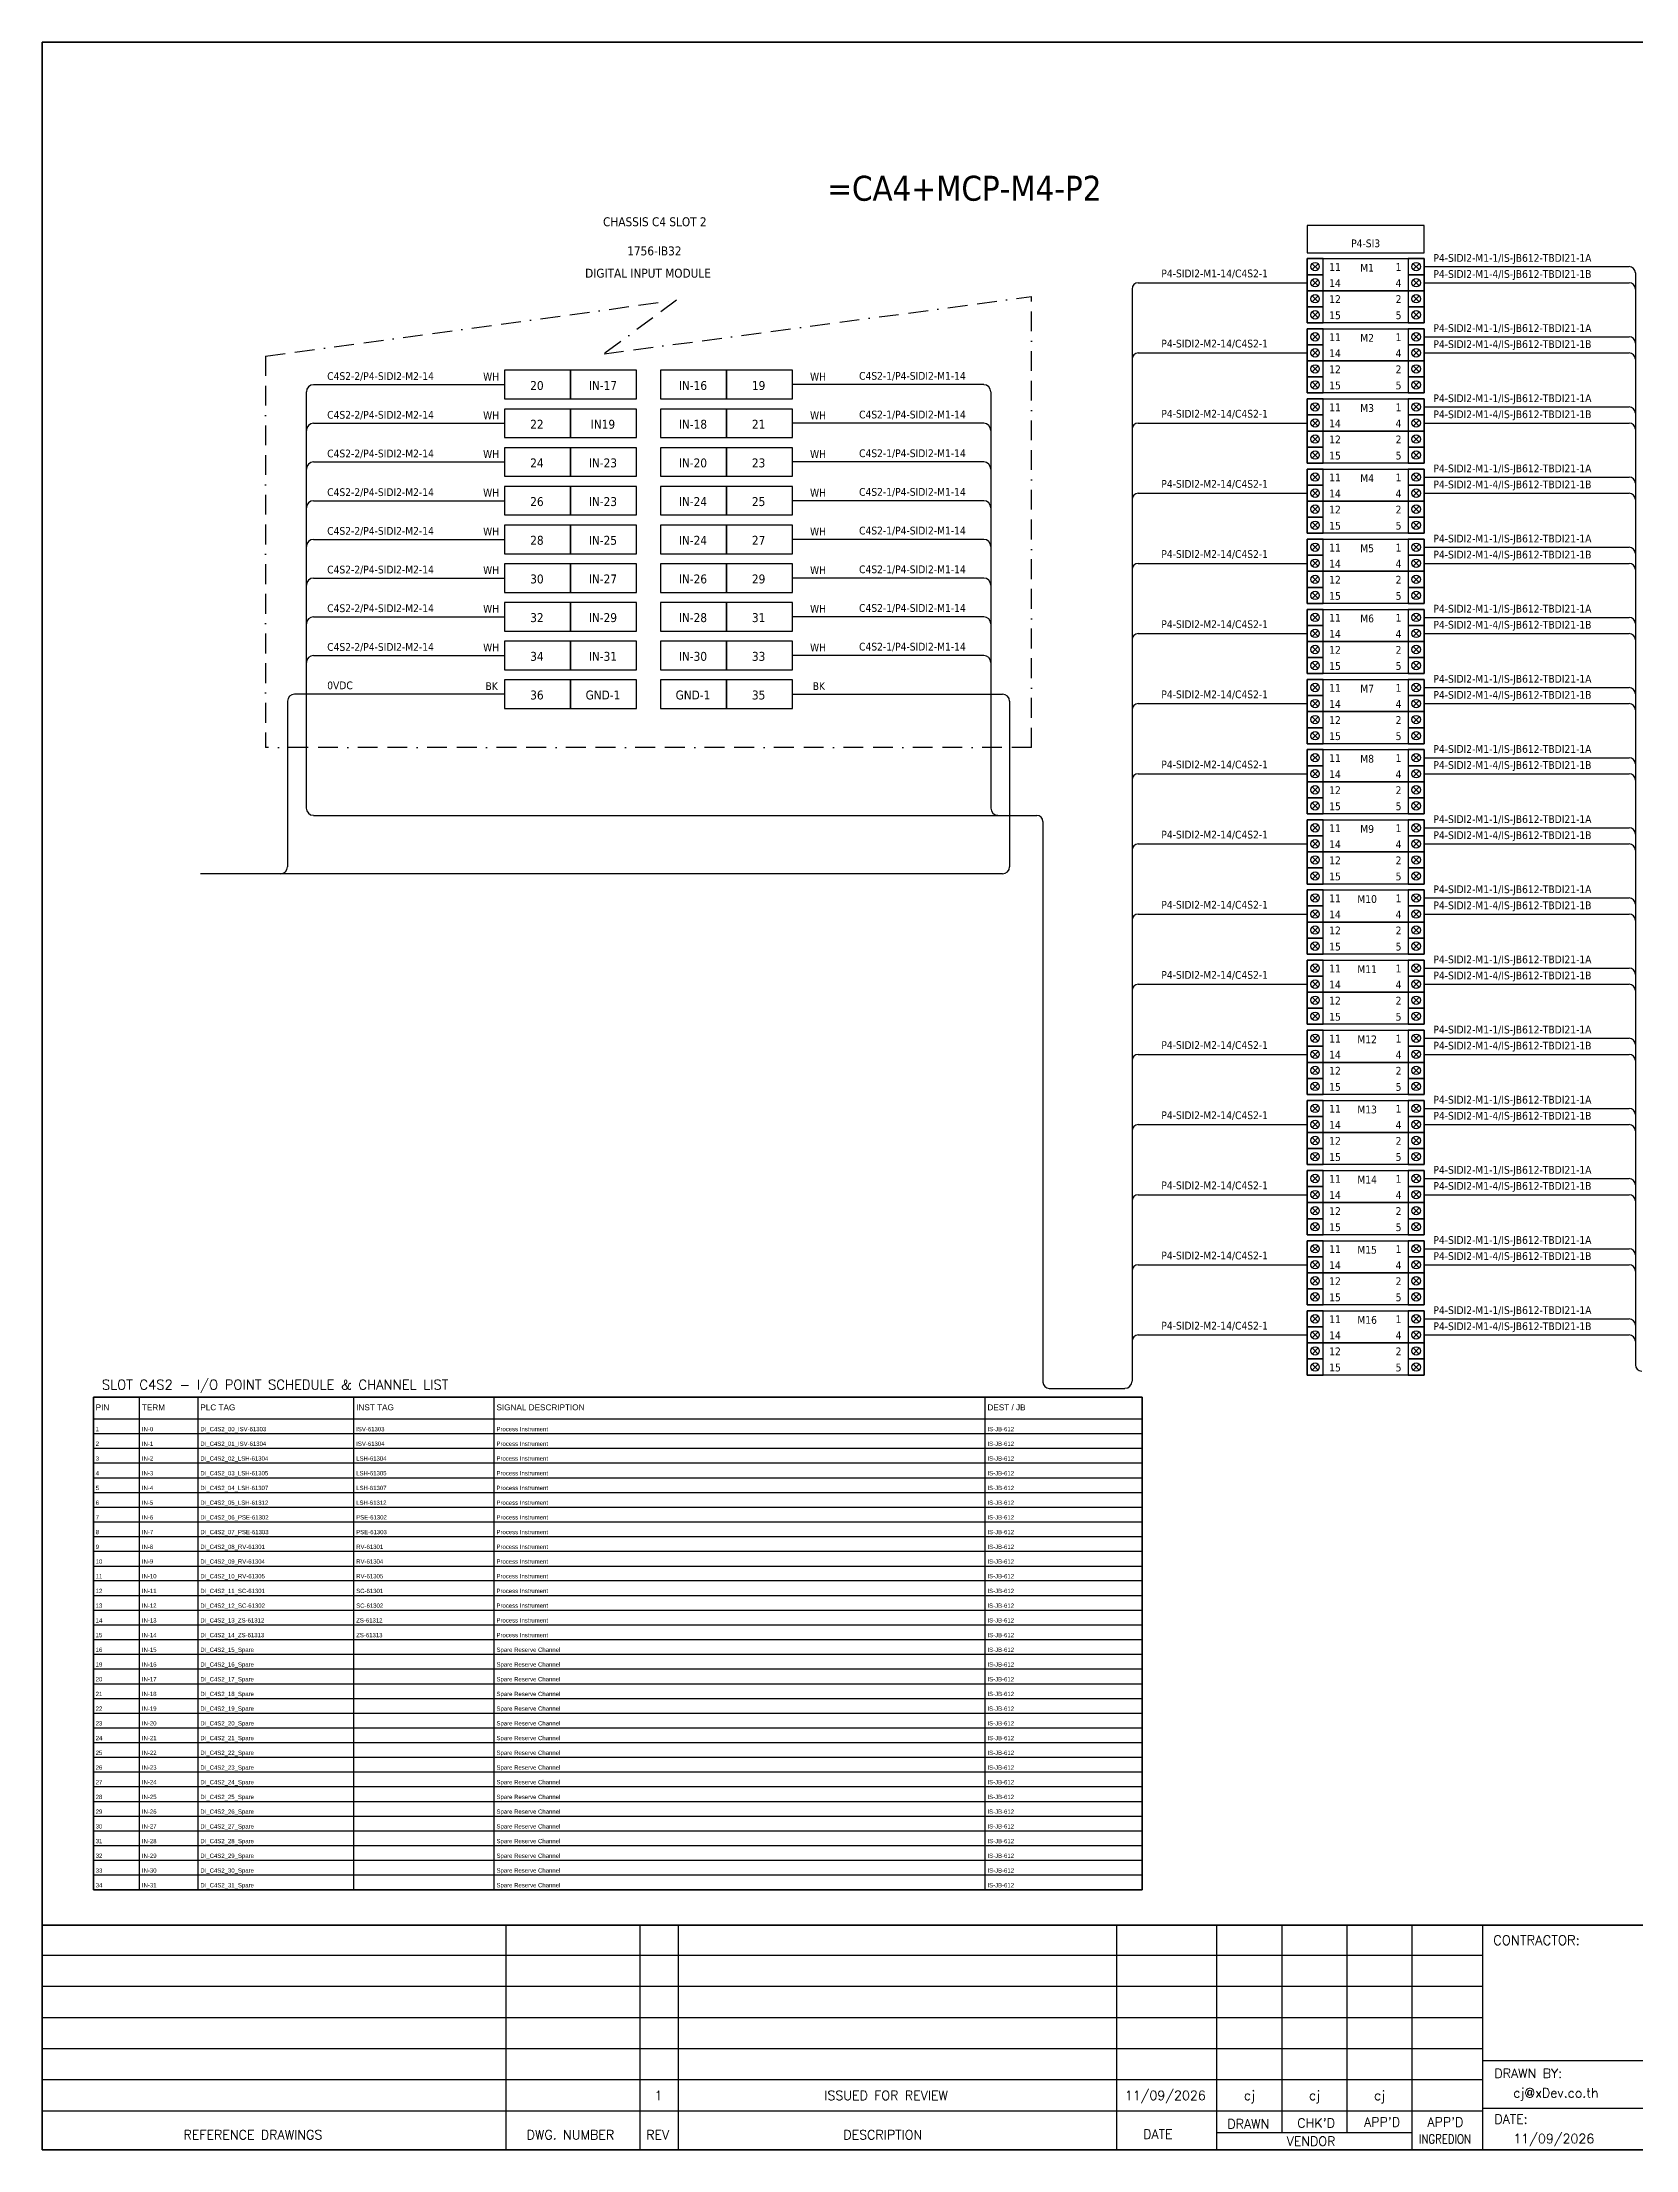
# Model space of a CAD drawing. Header units: millimetres. Extents: x 0 to 62600, y 0 to 14837.
# Drawn here: x 16773 to 18818, y 3004 to 5708 of the extents above; entities that cross this region are included whole.
import ezdxf
from ezdxf.enums import TextEntityAlignment as Align

# ---------------------------------------------------------------- set-up
doc = ezdxf.new("R2010")
doc.units = ezdxf.units.MM
doc.linetypes.add('BORDERX2', pattern=[88.9, 25.4, -12.7, 25.4, -12.7, 0, -12.7])
for name, color, linetype in [('GT_1', 9, 'Continuous'), ('HELPPOINT', 7, 'Continuous'), ('MEMBER', 7, 'Continuous'), ('x01001-FrameArea', 2, 'BORDERX2')]:
    doc.layers.add(name, color=color, linetype=linetype)
for name, color, linetype, lineweight in [('IE-EQUIP', 253, 'Continuous', 25), ('IE-WIRE', 7, 'Continuous', 25), ('power', 7, 'Continuous', 25)]:
    doc.layers.add(name, color=color, linetype=linetype, lineweight=lineweight)
doc.styles.add('ROMANS', font='romans.shx', dxfattribs={"width": 0.85, "height": 25})
doc.styles.get("Standard").update_dxf_attribs({"font": 'arial.ttf'})
doc.styles.add('Tahoma', font='')
doc.styles.get('Tahoma').set_extended_font_data('Tahoma')

# ---------------------------------------------------------------- blocks, each defined once
blk = doc.blocks.new('IS_HiC2821-11')
at = {"color": 1, "ltscale": 25.4}
for p, q in [((14.1, -6.5), (6.5, -14.1)), ((6.5, -6.5), (14.1, -14.1)), ((136.2, -6.5), (143.9, -14.1)), ((143.9, -6.5), (136.2, -14.1)), ((14.1, -27.1), (6.5, -34.8)), ((6.5, -27.1), (14.1, -34.8)), ((14.1, -47.7), (6.5, -55.4)), ((6.5, -47.7), (14.1, -55.4)), ((136.2, -27.1), (143.9, -34.8)), ((143.9, -27.1), (136.2, -34.8)), ((136.2, -47.7), (143.9, -55.4)), ((143.9, -47.7), (136.2, -55.4)), ((14.1, -68.3), (6.5, -76)), ((6.5, -68.3), (14.1, -76)), ((136.2, -68.3), (143.9, -76)), ((143.9, -68.3), (136.2, -76))]:
    blk.add_line(p, q, dxfattribs=at)
for points in [[(0, -20.6), (20.6, -20.6), (20.6, 0), (0, 0)], [(129.7, -20.6), (150.3, -20.6), (150.3, 0), (129.7, 0)], [(0, -41.2), (20.6, -41.2), (20.6, -20.6), (0, -20.6)], [(129.7, -41.2), (150.3, -41.2), (150.3, -20.6), (129.7, -20.6)], [(0, -61.8), (20.6, -61.8), (20.6, -41.2), (0, -41.2)], [(129.7, -61.8), (150.3, -61.8), (150.3, -41.2), (129.7, -41.2)], [(0, -82.4), (20.6, -82.4), (20.6, -61.8), (0, -61.8)], [(129.7, -82.4), (150.3, -82.4), (150.3, -61.8), (129.7, -61.8)]]:
    blk.add_lwpolyline(points, close=True, dxfattribs=at)
for points in [[(0, 0), (150.3, 0), (150.3, -41.2), (0, -41.2)], [(0, -41.2), (150.3, -41.2), (150.3, -82.4), (0, -82.4)]]:
    blk.add_lwpolyline(points, close=True)
for centre in [(10.3, -10.3), (10.3, -30.9), (140, -10.3), (140, -30.9), (10.3, -51.5), (140, -51.5), (10.3, -72.1), (140, -72.1)]:
    blk.add_circle(centre, 5.42, dxfattribs=at)
at = {"layer": 'power', "color": 7, "style": 'Tahoma'}
for s, p in [('11', (35.9, -10.8)), ('14', (35.9, -31.4)), ('4', (117.4, -31.4)), ('1', (117.4, -10.8)), ('12', (35.9, -52)), ('2', (117.4, -52)), ('15', (35.9, -72.7)), ('5', (117.4, -72.7))]:
    blk.add_text(s, height=9.97, dxfattribs=at).set_placement(p, align=Align.MIDDLE_CENTER)

msp = doc.modelspace()

# ---------------------------------------------------------------- linework, layer by layer
at = {"color": 7}
for p, q in [((16898.2, 3338), (16898.2, 3970.1)), ((16973.2, 3338), (16973.2, 3970.1)), ((17173.2, 3338), (17173.2, 3970.1)), ((17353.2, 3338), (17353.2, 3970.1)), ((17983.2, 3338), (17983.2, 3970.1)), ((16838.9, 3942.1), (18184.7, 3942.1))]:
    msp.add_line(p, q, dxfattribs=at)
at = {"color": 8}
for p, q in [((16838.9, 3923.2), (18184.7, 3923.2)), ((16838.9, 3904.4), (18184.7, 3904.4)), ((16838.9, 3885.5), (18184.7, 3885.5)), ((16838.9, 3866.6), (18184.7, 3866.6)), ((16838.9, 3847.7), (18184.7, 3847.7)), ((16838.9, 3828.8), (18184.7, 3828.8)), ((16838.9, 3810), (18184.7, 3810)), ((16838.9, 3791.1), (18184.7, 3791.1)), ((16838.9, 3772.2), (18184.7, 3772.2)), ((16838.9, 3753.3), (18184.7, 3753.3)), ((16838.9, 3734.5), (18184.7, 3734.5)), ((16838.9, 3715.6), (18184.7, 3715.6)), ((16838.9, 3696.7), (18184.7, 3696.7)), ((16838.9, 3677.8), (18184.7, 3677.8)), ((16838.9, 3658.9), (18184.7, 3658.9)), ((16838.9, 3640.1), (18184.7, 3640.1)), ((16838.9, 3621.2), (18184.7, 3621.2)), ((16838.9, 3602.3), (18184.7, 3602.3)), ((16838.9, 3583.4), (18184.7, 3583.4)), ((16838.9, 3564.6), (18184.7, 3564.6)), ((16838.9, 3545.7), (18184.7, 3545.7)), ((16838.9, 3526.8), (18184.7, 3526.8)), ((16838.9, 3507.9), (18184.7, 3507.9)), ((16838.9, 3489), (18184.7, 3489)), ((16838.9, 3470.2), (18184.7, 3470.2)), ((16838.9, 3451.3), (18184.7, 3451.3)), ((16838.9, 3432.4), (18184.7, 3432.4)), ((16838.9, 3413.5), (18184.7, 3413.5)), ((16838.9, 3394.6), (18184.7, 3394.6)), ((16838.9, 3375.8), (18184.7, 3375.8)), ((16838.9, 3356.9), (18184.7, 3356.9))]:
    msp.add_line(p, q, dxfattribs=at)
at = {"color": 4, "ltscale": 25.4}
msp.add_lwpolyline([(18396.3, 5438.2), (18546.6, 5438.2), (18546.6, 5473.4), (18396.3, 5473.4)], close=True, dxfattribs=at)
msp.add_lwpolyline([(16838.9, 3970.1), (18184.7, 3970.1), (18184.7, 3338), (16838.9, 3338)], close=True)
at = {"color": 7}
msp.add_lwpolyline([(16838.9, 3338), (18184.7, 3338), (18184.7, 3970.1), (16838.9, 3970.1), (16838.9, 3338)], dxfattribs=at)
at = {"layer": 'GT_1', "color": 4}
for p, q in [((17368.6, 3004.2), (17368.6, 3292.4)), ((17540.5, 3004.2), (17540.5, 3292.4)), ((17589.6, 3004.2), (17589.6, 3292.4)), ((18152.3, 3004.2), (18152.3, 3292.4)), ((18280.6, 3004.2), (18280.6, 3292.4)), ((18364.2, 3026), (18364.2, 3292.4)), ((18447.7, 3026), (18447.7, 3292.4)), ((18531, 3004.2), (18531, 3292.4)), ((18622, 3004.2), (18622, 3292.4)), ((18622, 3253.5), (16773.2, 3253.5)), ((18622, 3213.7), (16773.2, 3213.7)), ((18622, 3173.8), (16773.2, 3173.8)), ((18622, 3133.9), (16773.2, 3133.9)), ((19409, 3118.5), (18622, 3118.5)), ((18622, 3094), (16773.2, 3094)), ((19409, 3057.1), (18622, 3057.1)), ((18621.9, 3054), (16773.2, 3054)), ((18531, 3026), (18280.6, 3026))]:
    msp.add_line(p, q, dxfattribs=at)
at = {"layer": 'HELPPOINT', "color": 4, "lineweight": 35}
for p, q in [((16773.2, 3004.2), (16773.2, 5708.4)), ((16773.2, 5708.4), (20666.5, 5708.4)), ((16773.2, 3004.2), (16773.2, 5708.4)), ((16773.2, 5708.4), (20666.5, 5708.4)), ((20666.5, 3004.2), (16773.2, 3004.2)), ((20666.5, 3004.2), (16773.2, 3004.2))]:
    msp.add_line(p, q, dxfattribs=at)
at = {"layer": 'IE-EQUIP', "linetype": 'Continuous', "ltscale": 25.4}
for points in [[(17366.6, 5250.7), (17451.3, 5250.7), (17451.3, 5287.4), (17366.6, 5287.4)], [(17451.3, 5250.7), (17535.9, 5250.7), (17535.9, 5287.4), (17451.3, 5287.4)], [(17566.8, 5250.7), (17651.4, 5250.7), (17651.4, 5287.4), (17566.8, 5287.4)], [(17651.4, 5250.7), (17736.1, 5250.7), (17736.1, 5287.4), (17651.4, 5287.4)], [(17366.6, 5201), (17451.3, 5201), (17451.3, 5237.7), (17366.6, 5237.7)], [(17451.3, 5201), (17535.9, 5201), (17535.9, 5237.7), (17451.3, 5237.7)], [(17566.8, 5201), (17651.4, 5201), (17651.4, 5237.7), (17566.8, 5237.7)], [(17651.4, 5201), (17736.1, 5201), (17736.1, 5237.7), (17651.4, 5237.7)], [(17366.6, 5151.4), (17451.3, 5151.4), (17451.3, 5188.1), (17366.6, 5188.1)], [(17451.3, 5151.4), (17535.9, 5151.4), (17535.9, 5188.1), (17451.3, 5188.1)], [(17566.8, 5151.4), (17651.4, 5151.4), (17651.4, 5188.1), (17566.8, 5188.1)], [(17651.4, 5151.4), (17736.1, 5151.4), (17736.1, 5188.1), (17651.4, 5188.1)], [(17366.6, 5101.8), (17451.3, 5101.8), (17451.3, 5138.5), (17366.6, 5138.5)], [(17451.3, 5101.8), (17535.9, 5101.8), (17535.9, 5138.5), (17451.3, 5138.5)], [(17566.8, 5101.8), (17651.4, 5101.8), (17651.4, 5138.5), (17566.8, 5138.5)], [(17651.4, 5101.8), (17736.1, 5101.8), (17736.1, 5138.5), (17651.4, 5138.5)], [(17366.6, 5052.1), (17451.3, 5052.1), (17451.3, 5088.8), (17366.6, 5088.8)], [(17451.3, 5052.1), (17535.9, 5052.1), (17535.9, 5088.8), (17451.3, 5088.8)], [(17566.8, 5052.1), (17651.4, 5052.1), (17651.4, 5088.8), (17566.8, 5088.8)], [(17651.4, 5052.1), (17736.1, 5052.1), (17736.1, 5088.8), (17651.4, 5088.8)], [(17366.6, 5002.5), (17451.3, 5002.5), (17451.3, 5039.2), (17366.6, 5039.2)], [(17451.3, 5002.5), (17535.9, 5002.5), (17535.9, 5039.2), (17451.3, 5039.2)], [(17566.8, 5002.5), (17651.4, 5002.5), (17651.4, 5039.2), (17566.8, 5039.2)], [(17651.4, 5002.5), (17736.1, 5002.5), (17736.1, 5039.2), (17651.4, 5039.2)], [(17366.6, 4952.9), (17451.3, 4952.9), (17451.3, 4989.6), (17366.6, 4989.6)], [(17451.3, 4952.9), (17535.9, 4952.9), (17535.9, 4989.6), (17451.3, 4989.6)], [(17566.8, 4952.9), (17651.4, 4952.9), (17651.4, 4989.6), (17566.8, 4989.6)], [(17651.4, 4952.9), (17736.1, 4952.9), (17736.1, 4989.6), (17651.4, 4989.6)], [(17366.6, 4903.2), (17451.3, 4903.2), (17451.3, 4939.9), (17366.6, 4939.9)], [(17451.3, 4903.2), (17535.9, 4903.2), (17535.9, 4939.9), (17451.3, 4939.9)], [(17566.8, 4903.2), (17651.4, 4903.2), (17651.4, 4939.9), (17566.8, 4939.9)], [(17651.4, 4903.2), (17736.1, 4903.2), (17736.1, 4939.9), (17651.4, 4939.9)], [(17366.6, 4853.6), (17451.3, 4853.6), (17451.3, 4890.3), (17366.6, 4890.3)], [(17451.3, 4853.6), (17535.9, 4853.6), (17535.9, 4890.3), (17451.3, 4890.3)], [(17566.8, 4853.6), (17651.4, 4853.6), (17651.4, 4890.3), (17566.8, 4890.3)], [(17651.4, 4853.6), (17736.1, 4853.6), (17736.1, 4890.3), (17651.4, 4890.3)]]:
    msp.add_lwpolyline(points, close=True, dxfattribs=at)
at = {"layer": 'IE-WIRE', "color": 4}
for p, q in [((18546.6, 5420.4), (18809.7, 5420.4)), ((18179.8, 5399.7), (18396.3, 5399.7)), ((18546.6, 5399.7), (18809.7, 5399.7)), ((18546.6, 5330.4), (18809.7, 5330.4)), ((18179.8, 5309.7), (18396.3, 5309.7)), ((18546.6, 5309.7), (18809.7, 5309.7)), ((18179.8, 5219.7), (18396.3, 5219.7)), ((18546.6, 5240.4), (18809.7, 5240.4)), ((18546.6, 5219.7), (18809.7, 5219.7)), ((18546.6, 5150.4), (18809.7, 5150.4)), ((18179.8, 5129.7), (18396.3, 5129.7)), ((18546.6, 5129.7), (18809.7, 5129.7)), ((18546.6, 5060.4), (18809.7, 5060.4)), ((18179.8, 5039.7), (18396.3, 5039.7)), ((18546.6, 5039.7), (18809.7, 5039.7)), ((18179.8, 4949.7), (18396.3, 4949.7)), ((18546.6, 4970.4), (18809.7, 4970.4)), ((18546.6, 4949.7), (18809.7, 4949.7)), ((18546.6, 4880.4), (18809.7, 4880.4)), ((18179.8, 4859.7), (18396.3, 4859.7)), ((18546.6, 4859.7), (18809.7, 4859.7)), ((18546.6, 4790.4), (18809.7, 4790.4)), ((18179.8, 4769.7), (18396.3, 4769.7)), ((18546.6, 4769.7), (18809.7, 4769.7)), ((17121.3, 4716.4), (18049.4, 4716.4)), ((18179.8, 4679.7), (18396.3, 4679.7)), ((18546.6, 4700.4), (18809.7, 4700.4)), ((18546.6, 4679.7), (18809.7, 4679.7)), ((18546.6, 4610.4), (18809.7, 4610.4)), ((18179.8, 4589.7), (18396.3, 4589.7)), ((18546.6, 4589.7), (18809.7, 4589.7)), ((18546.6, 4520.4), (18809.7, 4520.4)), ((18179.8, 4499.7), (18396.3, 4499.7)), ((18546.6, 4499.7), (18809.7, 4499.7)), ((18179.8, 4409.7), (18396.3, 4409.7)), ((18546.6, 4430.4), (18809.7, 4430.4)), ((18546.6, 4409.7), (18809.7, 4409.7)), ((18546.6, 4340.4), (18809.7, 4340.4)), ((18179.8, 4319.7), (18396.3, 4319.7)), ((18546.6, 4319.7), (18809.7, 4319.7)), ((18546.6, 4250.4), (18809.7, 4250.4)), ((18179.8, 4229.7), (18396.3, 4229.7)), ((18546.6, 4229.7), (18809.7, 4229.7)), ((18179.8, 4139.7), (18396.3, 4139.7)), ((18546.6, 4160.4), (18809.7, 4160.4)), ((18546.6, 4139.7), (18809.7, 4139.7)), ((18546.6, 4070.4), (18809.7, 4070.4)), ((18179.8, 4049.7), (18396.3, 4049.7)), ((18546.6, 4049.7), (18809.7, 4049.7)), ((18065.4, 3981.2), (18162.6, 3981.2))]:
    msp.add_line(p, q, dxfattribs=at)
at = {"layer": 'IE-WIRE', "color": 4, "ltscale": 25.4}
for p, q in [((18817.7, 5412.4), (18817.7, 4011.4)), ((18171.8, 5391.7), (18171.8, 3990.4)), ((17112.2, 5259.8), (17112.2, 4733.7)), ((17121.4, 5269), (17366.6, 5269)), ((17981.4, 5269), (17736.1, 5269)), ((17990.5, 5259.8), (17990.5, 4796.1)), ((17121.4, 5219.4), (17366.6, 5219.4)), ((17981.4, 5219.4), (17736.1, 5219.4)), ((17121.4, 5169.8), (17366.6, 5169.8)), ((17981.4, 5169.8), (17736.1, 5169.8)), ((17121.4, 5120.1), (17366.6, 5120.1)), ((17981.4, 5120.1), (17736.1, 5120.1)), ((17121.4, 5070.5), (17366.6, 5070.5)), ((17981.4, 5070.5), (17736.1, 5070.5)), ((17121.4, 5020.9), (17366.6, 5020.9)), ((17981.4, 5020.9), (17736.1, 5020.9)), ((17121.4, 4971.2), (17366.6, 4971.2)), ((17981.4, 4971.2), (17736.1, 4971.2)), ((17121.4, 4921.6), (17366.6, 4921.6)), ((17981.4, 4921.6), (17736.1, 4921.6)), ((17112.2, 4796.1), (17112.2, 4725.6)), ((17990.5, 4796.1), (17990.5, 4725.6)), ((18057.4, 4708.4), (18057.4, 3989.2))]:
    msp.add_line(p, q, dxfattribs=at)
at = {"layer": 'IE-WIRE', "color": 7, "ltscale": 25.4}
for p, q in [((17366.6, 4872), (17097.2, 4872)), ((17736.1, 4872), (18005.5, 4872)), ((17088.1, 4862.8), (17088.1, 4730.5)), ((18014.6, 4862.8), (18014.6, 4716.4)), ((17088.1, 4796.1), (17088.1, 4650.4)), ((18014.6, 4716.4), (18014.6, 4650.4)), ((18005.6, 4641.4), (16976.6, 4641.4))]:
    msp.add_line(p, q, dxfattribs=at)
at = {"layer": 'IE-WIRE', "color": 4, "ltscale": 25.4}
for centre, radius, start, end in [((18809.7, 5412.4), 8, 0, 90), ((18809.7, 5391.7), 8, 0, 90), ((18809.7, 5322.4), 8, 0, 90), ((18809.7, 5301.7), 8, 0, 90), ((17121.4, 5259.8), 9.17, 90, 180), ((17981.4, 5259.8), 9.17, 0, 90), ((17121.4, 5210.2), 9.17, 90, 180), ((17981.4, 5210.2), 9.17, 0, 90), ((18809.7, 5232.4), 8, 0, 90), ((18809.7, 5211.7), 8, 0, 90), ((17121.4, 5160.6), 9.17, 90, 180), ((17981.4, 5160.6), 9.17, 0, 90), ((18809.7, 5142.4), 8, 0, 90), ((17121.4, 5110.9), 9.17, 90, 180), ((17981.4, 5110.9), 9.17, 0, 90), ((18809.7, 5121.7), 8, 0, 90), ((17121.4, 5061.3), 9.17, 90, 180), ((17981.4, 5061.3), 9.17, 0, 90), ((18809.7, 5052.4), 8, 0, 90), ((18809.7, 5031.7), 8, 0, 90), ((17121.4, 5011.7), 9.17, 90, 180), ((17981.4, 5011.7), 9.17, 0, 90), ((17121.4, 4962), 9.17, 90, 180), ((17981.4, 4962), 9.17, 0, 90), ((18809.7, 4962.4), 8, 0, 90), ((18809.7, 4941.7), 8, 0, 90), ((17121.4, 4912.4), 9.17, 90, 180), ((17981.4, 4912.4), 9.17, 0, 90), ((18809.7, 4872.4), 8, 0, 90), ((18809.7, 4851.7), 8, 0, 90), ((18809.7, 4782.4), 8, 0, 90), ((18809.7, 4761.7), 8, 0, 90), ((18049.4, 4708.4), 8, 0, 90), ((18809.7, 4692.4), 8, 0, 90), ((18809.7, 4671.7), 8, 0, 90), ((18809.7, 4602.4), 8, 0, 90), ((18809.7, 4581.7), 8, 0, 90), ((18809.7, 4512.4), 8, 0, 90), ((18809.7, 4491.7), 8, 0, 90), ((18809.7, 4422.4), 8, 0, 90), ((18809.7, 4401.7), 8, 0, 90), ((18809.7, 4332.4), 8, 0, 90), ((18809.7, 4311.7), 8, 0, 90), ((18809.7, 4242.4), 8, 0, 90), ((18809.7, 4221.7), 8, 0, 90), ((18809.7, 4152.4), 8, 0, 90), ((18809.7, 4131.7), 8, 0, 90), ((18809.7, 4062.4), 8, 0, 90), ((18809.7, 4041.7), 8, 0, 90)]:
    msp.add_arc(centre, radius, start, end, dxfattribs=at)
at = {"layer": 'IE-WIRE', "color": 4}
for centre, radius, start, end in [((18179.8, 5391.7), 8, 90, 180), ((18179.8, 5301.7), 8, 90, 180), ((18179.8, 5211.7), 8, 90, 180), ((18179.8, 5121.7), 8, 90, 180), ((18179.8, 5031.7), 8, 90, 180), ((18179.8, 4941.7), 8, 90, 180), ((18179.8, 4851.7), 8, 90, 180), ((18179.8, 4761.7), 8, 90, 180), ((17121.3, 4725.6), 9.14, 180, 270), ((17999.7, 4725.6), 9.14, 180, 270), ((18179.8, 4671.7), 8, 90, 180), ((18179.8, 4581.7), 8, 90, 180), ((18179.8, 4491.7), 8, 90, 180), ((18179.8, 4401.7), 8, 90, 180), ((18179.8, 4311.7), 8, 90, 180), ((18179.8, 4221.7), 8, 90, 180), ((18179.8, 4131.7), 8, 90, 180), ((18179.8, 4041.7), 8, 90, 180), ((18825.7, 4011.4), 8, 180, 270), ((18065.4, 3989.2), 8, 180, 270), ((18162.6, 3990.4), 9.14, 270, 0)]:
    msp.add_arc(centre, radius, start, end, dxfattribs=at)
at = {"layer": 'IE-WIRE', "color": 7, "ltscale": 25.4}
for centre, radius, start, end in [((17097.2, 4862.8), 9.14, 90, 180), ((18005.5, 4862.8), 9.14, 0, 90), ((17079.1, 4650.4), 8.96, 270, 0), ((18005.6, 4650.4), 8.96, 270, 0), ((18005.6, 4650.4), 8.96, 270, 0)]:
    msp.add_arc(centre, radius, start, end, dxfattribs=at)
at = {"layer": 'MEMBER', "color": 4, "lineweight": 35}
msp.add_line((16773.2, 3292.4), (20666.5, 3292.4), dxfattribs=at)
msp.add_line((16773.2, 3292.4), (20666.5, 3292.4), dxfattribs=at)
at = {"layer": 'x01001-FrameArea'}
for p, q in [((17494.2, 5308.5), (18042.8, 5382.1)), ((18042.8, 4803.5), (18042.8, 5382.1)), ((17059.9, 5305.6), (17587.3, 5377.4)), ((17587.3, 5377.4), (17494.2, 5308.5)), ((17059.9, 5305.6), (17059.9, 4803.5)), ((18042.8, 4803.5), (17059.9, 4803.5))]:
    msp.add_line(p, q, dxfattribs=at)

# ---------------------------------------------------------------- block references
for p in [(18396.3, 5430.7), (18396.3, 5340.7), (18396.3, 5250.7), (18396.3, 5160.7), (18396.3, 5070.7), (18396.3, 4980.7), (18396.3, 4890.7), (18396.3, 4800.7), (18396.3, 4710.7), (18396.3, 4620.7), (18396.3, 4530.7), (18396.3, 4440.7), (18396.3, 4350.7), (18396.3, 4260.7), (18396.3, 4170.7), (18396.3, 4080.7)]:
    msp.add_blockref('IS_HiC2821-11', p)

# ---------------------------------------------------------------- texts
at = {"color": 2, "style": 'Tahoma'}
for s, height, p in [('=CA4+MCP-M4-P2', 32, (17956.6, 5521)), ('CHASSIS C4 SLOT 2', 11.441, (17559.4, 5478)), ('1756-IB32', 11.44, (17558.8, 5440.6)), ('DIGITAL INPUT MODULE', 11.441, (17550.6, 5412)), ('20', 11.44, (17408.1, 5267.9)), ('IN-17', 11.44, (17492.8, 5267.9)), ('IN-16', 11.44, (17608.3, 5267.9)), ('19', 11.44, (17692.6, 5267.9)), ('22', 11.44, (17408.1, 5218.2)), ('IN19', 11.44, (17492.8, 5218.2)), ('IN-18', 11.44, (17608.3, 5218.2)), ('21', 11.44, (17692.6, 5218.2)), ('24', 11.44, (17408.1, 5168.6)), ('IN-23', 11.44, (17492.8, 5168.6)), ('IN-20', 11.44, (17608.3, 5168.6)), ('23', 11.44, (17692.6, 5168.6)), ('26', 11.44, (17408.1, 5119)), ('IN-23', 11.44, (17492.8, 5119)), ('IN-24', 11.44, (17608.3, 5119)), ('25', 11.44, (17692.6, 5119)), ('28', 11.44, (17408.1, 5069.3)), ('IN-25', 11.44, (17492.8, 5069.3)), ('IN-24', 11.44, (17608.3, 5069.3)), ('27', 11.44, (17692.6, 5069.3)), ('30', 11.44, (17408.1, 5019.7)), ('IN-27', 11.44, (17492.8, 5019.7)), ('IN-26', 11.44, (17608.3, 5019.7)), ('29', 11.44, (17692.6, 5019.7)), ('32', 11.44, (17408.1, 4970.1)), ('IN-29', 11.44, (17492.8, 4970.1)), ('IN-28', 11.44, (17608.3, 4970.1)), ('31', 11.44, (17692.6, 4970.1)), ('34', 11.44, (17408.1, 4920.4)), ('IN-31', 11.44, (17492.8, 4920.4)), ('IN-30', 11.44, (17608.3, 4920.4)), ('33', 11.44, (17692.6, 4920.4)), ('36', 11.44, (17408.1, 4870.8)), ('GND-1', 11.44, (17492.8, 4870.8)), ('GND-1', 11.44, (17608.3, 4870.8)), ('35', 11.44, (17692.6, 4870.8))]:
    msp.add_text(s, height=height, dxfattribs=at).set_placement(p, align=Align.MIDDLE_CENTER)
at = {"color": 4, "style": 'Tahoma'}
msp.add_text('P4-SI3', height=9.95, dxfattribs=at).set_placement((18471.5, 5450.3), align=Align.MIDDLE_CENTER)
for s, height, p in [('P4-SIDI2-M1-1/IS-JB612-TBDI21-1A', 9.949, (18558.4, 5426.6)), ('P4-SIDI2-M1-14/C4S2-1', 9.949, (18209.3, 5406.7)), ('P4-SIDI2-M1-4/IS-JB612-TBDI21-1B', 9.949, (18558.4, 5406)), ('P4-SIDI2-M1-1/IS-JB612-TBDI21-1A', 9.949, (18558.4, 5336.6)), ('P4-SIDI2-M2-14/C4S2-1', 9.949, (18209.3, 5316.7)), ('P4-SIDI2-M1-4/IS-JB612-TBDI21-1B', 9.949, (18558.4, 5316)), ('C4S2-2/P4-SIDI2-M2-14', 9.949, (17139, 5275)), ('WH', 9.95, (17339.1, 5274.3)), ('WH', 9.95, (17758.6, 5274.3)), ('C4S2-1/P4-SIDI2-M1-14', 9.949, (17821.5, 5275.3)), ('P4-SIDI2-M1-1/IS-JB612-TBDI21-1A', 9.949, (18558.4, 5246.6)), ('C4S2-2/P4-SIDI2-M2-14', 9.949, (17139, 5225.3)), ('WH', 9.95, (17339.1, 5224.6)), ('WH', 9.95, (17758.6, 5224.6)), ('C4S2-1/P4-SIDI2-M1-14', 9.949, (17821.5, 5225.7)), ('P4-SIDI2-M2-14/C4S2-1', 9.949, (18209.3, 5226.7)), ('P4-SIDI2-M1-4/IS-JB612-TBDI21-1B', 9.949, (18558.4, 5226)), ('C4S2-2/P4-SIDI2-M2-14', 9.949, (17139, 5175.7)), ('WH', 9.95, (17339.1, 5175)), ('WH', 9.95, (17758.6, 5175)), ('C4S2-1/P4-SIDI2-M1-14', 9.949, (17821.5, 5176)), ('P4-SIDI2-M1-1/IS-JB612-TBDI21-1A', 9.949, (18558.4, 5156.6)), ('P4-SIDI2-M2-14/C4S2-1', 9.949, (18209.3, 5136.7)), ('P4-SIDI2-M1-4/IS-JB612-TBDI21-1B', 9.949, (18558.4, 5136)), ('C4S2-2/P4-SIDI2-M2-14', 9.949, (17139, 5126.1)), ('WH', 9.95, (17339.1, 5125.4)), ('WH', 9.95, (17758.6, 5125.4)), ('C4S2-1/P4-SIDI2-M1-14', 9.949, (17821.5, 5126.4)), ('C4S2-2/P4-SIDI2-M2-14', 9.949, (17139, 5076.4)), ('WH', 9.95, (17339.1, 5075.7)), ('WH', 9.95, (17758.6, 5075.7)), ('C4S2-1/P4-SIDI2-M1-14', 9.949, (17821.5, 5076.8)), ('P4-SIDI2-M1-1/IS-JB612-TBDI21-1A', 9.949, (18558.4, 5066.6)), ('C4S2-2/P4-SIDI2-M2-14', 9.949, (17139, 5026.8)), ('WH', 9.95, (17339.1, 5026.1)), ('WH', 9.95, (17758.6, 5026.1)), ('C4S2-1/P4-SIDI2-M1-14', 9.949, (17821.5, 5027.1)), ('P4-SIDI2-M2-14/C4S2-1', 9.949, (18209.3, 5046.7)), ('P4-SIDI2-M1-4/IS-JB612-TBDI21-1B', 9.949, (18558.4, 5046)), ('C4S2-2/P4-SIDI2-M2-14', 9.949, (17139, 4977.2)), ('WH', 9.95, (17339.1, 4976.5)), ('WH', 9.95, (17758.6, 4976.5)), ('C4S2-1/P4-SIDI2-M1-14', 9.949, (17821.5, 4977.5)), ('P4-SIDI2-M1-1/IS-JB612-TBDI21-1A', 9.949, (18558.4, 4976.6)), ('P4-SIDI2-M2-14/C4S2-1', 9.949, (18209.3, 4956.7)), ('P4-SIDI2-M1-4/IS-JB612-TBDI21-1B', 9.949, (18558.4, 4956)), ('C4S2-2/P4-SIDI2-M2-14', 9.949, (17139, 4927.5)), ('WH', 9.95, (17339.1, 4926.8)), ('WH', 9.95, (17758.6, 4926.8)), ('C4S2-1/P4-SIDI2-M1-14', 9.949, (17821.5, 4927.9)), ('P4-SIDI2-M1-1/IS-JB612-TBDI21-1A', 9.949, (18558.4, 4886.6)), ('P4-SIDI2-M2-14/C4S2-1', 9.949, (18209.3, 4866.7)), ('P4-SIDI2-M1-4/IS-JB612-TBDI21-1B', 9.949, (18558.4, 4866)), ('P4-SIDI2-M2-14/C4S2-1', 9.949, (18209.3, 4776.7)), ('P4-SIDI2-M1-1/IS-JB612-TBDI21-1A', 9.949, (18558.4, 4796.6)), ('P4-SIDI2-M1-4/IS-JB612-TBDI21-1B', 9.949, (18558.4, 4776)), ('P4-SIDI2-M1-1/IS-JB612-TBDI21-1A', 9.949, (18558.4, 4706.6)), ('P4-SIDI2-M2-14/C4S2-1', 9.949, (18209.3, 4686.7)), ('P4-SIDI2-M1-4/IS-JB612-TBDI21-1B', 9.949, (18558.4, 4686)), ('P4-SIDI2-M1-1/IS-JB612-TBDI21-1A', 9.949, (18558.4, 4616.6)), ('P4-SIDI2-M2-14/C4S2-1', 9.949, (18209.3, 4596.7)), ('P4-SIDI2-M1-4/IS-JB612-TBDI21-1B', 9.949, (18558.4, 4596)), ('P4-SIDI2-M2-14/C4S2-1', 9.949, (18209.3, 4506.7)), ('P4-SIDI2-M1-1/IS-JB612-TBDI21-1A', 9.949, (18558.4, 4526.6)), ('P4-SIDI2-M1-4/IS-JB612-TBDI21-1B', 9.949, (18558.4, 4506)), ('P4-SIDI2-M1-1/IS-JB612-TBDI21-1A', 9.949, (18558.4, 4436.6)), ('P4-SIDI2-M2-14/C4S2-1', 9.949, (18209.3, 4416.7)), ('P4-SIDI2-M1-4/IS-JB612-TBDI21-1B', 9.949, (18558.4, 4416)), ('P4-SIDI2-M1-1/IS-JB612-TBDI21-1A', 9.949, (18558.4, 4346.6)), ('P4-SIDI2-M2-14/C4S2-1', 9.949, (18209.3, 4326.7)), ('P4-SIDI2-M1-4/IS-JB612-TBDI21-1B', 9.949, (18558.4, 4326)), ('P4-SIDI2-M2-14/C4S2-1', 9.949, (18209.3, 4236.7)), ('P4-SIDI2-M1-1/IS-JB612-TBDI21-1A', 9.949, (18558.4, 4256.6)), ('P4-SIDI2-M1-4/IS-JB612-TBDI21-1B', 9.949, (18558.4, 4236)), ('P4-SIDI2-M1-1/IS-JB612-TBDI21-1A', 9.949, (18558.4, 4166.6)), ('P4-SIDI2-M2-14/C4S2-1', 9.949, (18209.3, 4146.7)), ('P4-SIDI2-M1-4/IS-JB612-TBDI21-1B', 9.949, (18558.4, 4146)), ('P4-SIDI2-M1-1/IS-JB612-TBDI21-1A', 9.949, (18558.4, 4076.6)), ('P4-SIDI2-M2-14/C4S2-1', 9.949, (18209.3, 4056.7)), ('P4-SIDI2-M1-4/IS-JB612-TBDI21-1B', 9.949, (18558.4, 4056))]:
    msp.add_text(s, height=height, dxfattribs=at).set_placement(p)
at = {"color": 7, "style": 'Tahoma'}
for s, p in [('0VDC', (17139, 4878.2)), ('BK', (17342.1, 4877.2)), ('BK', (17762, 4877.2))]:
    msp.add_text(s, height=9.95, dxfattribs=at).set_placement(p)
at = {"color": 3}
for s, p in [('PIN', (16841.9, 3953.1)), ('TERM', (16901.2, 3953.1)), ('PLC TAG', (16976.2, 3953.1)), ('INST TAG', (17176.2, 3953.1)), ('SIGNAL DESCRIPTION', (17356.2, 3953.1)), ('DEST / JB', (17986.2, 3953.1))]:
    msp.add_text(s, height=7.5, dxfattribs=at).set_placement(p)
at = {"color": 7}
for s, p in [('1', (16841.9, 3926.2)), ('IN-0', (16901.2, 3926.2)), ('DI_C4S2_00_ISV-61303', (16976.2, 3926.2)), ('ISV-61303', (17176.2, 3926.2)), ('Process Instrument', (17356.2, 3926.2)), ('IS-JB-612', (17986.2, 3926.2)), ('2', (16841.9, 3907.4)), ('IN-1', (16901.2, 3907.4)), ('DI_C4S2_01_ISV-61304', (16976.2, 3907.4)), ('ISV-61304', (17176.2, 3907.4)), ('Process Instrument', (17356.2, 3907.4)), ('IS-JB-612', (17986.2, 3907.4)), ('4', (16841.9, 3869.6)), ('3', (16841.9, 3888.5)), ('IN-2', (16901.2, 3888.5)), ('IN-3', (16901.2, 3869.6)), ('DI_C4S2_02_LSH-61304', (16976.2, 3888.5)), ('DI_C4S2_03_LSH-61305', (16976.2, 3869.6)), ('LSH-61304', (17176.2, 3888.5)), ('LSH-61305', (17176.2, 3869.6)), ('Process Instrument', (17356.2, 3888.5)), ('Process Instrument', (17356.2, 3869.6)), ('IS-JB-612', (17986.2, 3888.5)), ('IS-JB-612', (17986.2, 3869.6)), ('5', (16841.9, 3850.7)), ('IN-4', (16901.2, 3850.7)), ('DI_C4S2_04_LSH-61307', (16976.2, 3850.7)), ('LSH-61307', (17176.2, 3850.7)), ('Process Instrument', (17356.2, 3850.7)), ('IS-JB-612', (17986.2, 3850.7)), ('6', (16841.9, 3831.8)), ('7', (16841.9, 3813)), ('IN-5', (16901.2, 3831.8)), ('IN-6', (16901.2, 3813)), ('DI_C4S2_05_LSH-61312', (16976.2, 3831.8)), ('DI_C4S2_06_PSE-61302', (16976.2, 3813)), ('LSH-61312', (17176.2, 3831.8)), ('PSE-61302', (17176.2, 3813)), ('Process Instrument', (17356.2, 3831.8)), ('Process Instrument', (17356.2, 3813)), ('IS-JB-612', (17986.2, 3831.8)), ('IS-JB-612', (17986.2, 3813)), ('8', (16841.9, 3794.1)), ('IN-7', (16901.2, 3794.1)), ('DI_C4S2_07_PSE-61303', (16976.2, 3794.1)), ('PSE-61303', (17176.2, 3794.1)), ('Process Instrument', (17356.2, 3794.1)), ('IS-JB-612', (17986.2, 3794.1)), ('9', (16841.9, 3775.2)), ('10', (16841.9, 3756.3)), ('IN-8', (16901.2, 3775.2)), ('IN-9', (16901.2, 3756.3)), ('DI_C4S2_08_RV-61301', (16976.2, 3775.2)), ('DI_C4S2_09_RV-61304', (16976.2, 3756.3)), ('RV-61301', (17176.2, 3775.2)), ('RV-61304', (17176.2, 3756.3)), ('Process Instrument', (17356.2, 3775.2)), ('Process Instrument', (17356.2, 3756.3)), ('IS-JB-612', (17986.2, 3775.2)), ('IS-JB-612', (17986.2, 3756.3)), ('11', (16841.9, 3737.5)), ('IN-10', (16901.2, 3737.5)), ('DI_C4S2_10_RV-61305', (16976.2, 3737.5)), ('RV-61305', (17176.2, 3737.5)), ('Process Instrument', (17356.2, 3737.5)), ('IS-JB-612', (17986.2, 3737.5)), ('12', (16841.9, 3718.6)), ('13', (16841.9, 3699.7)), ('IN-11', (16901.2, 3718.6)), ('IN-12', (16901.2, 3699.7)), ('DI_C4S2_11_SC-61301', (16976.2, 3718.6)), ('DI_C4S2_12_SC-61302', (16976.2, 3699.7)), ('SC-61301', (17176.2, 3718.6)), ('SC-61302', (17176.2, 3699.7)), ('Process Instrument', (17356.2, 3718.6)), ('Process Instrument', (17356.2, 3699.7)), ('IS-JB-612', (17986.2, 3718.6)), ('IS-JB-612', (17986.2, 3699.7)), ('14', (16841.9, 3680.8)), ('IN-13', (16901.2, 3680.8)), ('DI_C4S2_13_ZS-61312', (16976.2, 3680.8)), ('ZS-61312', (17176.2, 3680.8)), ('Process Instrument', (17356.2, 3680.8)), ('IS-JB-612', (17986.2, 3680.8)), ('15', (16841.9, 3661.9)), ('IN-14', (16901.2, 3661.9)), ('DI_C4S2_14_ZS-61313', (16976.2, 3661.9)), ('ZS-61313', (17176.2, 3661.9)), ('Process Instrument', (17356.2, 3661.9)), ('IS-JB-612', (17986.2, 3661.9)), ('16', (16841.9, 3643.1)), ('19', (16841.9, 3624.2)), ('IN-15', (16901.2, 3643.1)), ('IN-16', (16901.2, 3624.2)), ('DI_C4S2_15_Spare', (16976.2, 3643.1)), ('DI_C4S2_16_Spare', (16976.2, 3624.2)), ('Spare Reserve Channel', (17356.2, 3643.1)), ('Spare Reserve Channel', (17356.2, 3624.2)), ('IS-JB-612', (17986.2, 3643.1)), ('IS-JB-612', (17986.2, 3624.2)), ('20', (16841.9, 3605.3)), ('IN-17', (16901.2, 3605.3)), ('DI_C4S2_17_Spare', (16976.2, 3605.3)), ('Spare Reserve Channel', (17356.2, 3605.3)), ('IS-JB-612', (17986.2, 3605.3)), ('21', (16841.9, 3586.4)), ('22', (16841.9, 3567.6)), ('IN-18', (16901.2, 3586.4)), ('IN-19', (16901.2, 3567.6)), ('DI_C4S2_18_Spare', (16976.2, 3586.4)), ('DI_C4S2_19_Spare', (16976.2, 3567.6)), ('Spare Reserve Channel', (17356.2, 3586.4)), ('Spare Reserve Channel', (17356.2, 3567.6)), ('IS-JB-612', (17986.2, 3586.4)), ('IS-JB-612', (17986.2, 3567.6)), ('23', (16841.9, 3548.7)), ('IN-20', (16901.2, 3548.7)), ('DI_C4S2_20_Spare', (16976.2, 3548.7)), ('Spare Reserve Channel', (17356.2, 3548.7)), ('IS-JB-612', (17986.2, 3548.7)), ('24', (16841.9, 3529.8)), ('25', (16841.9, 3510.9)), ('IN-21', (16901.2, 3529.8)), ('IN-22', (16901.2, 3510.9)), ('DI_C4S2_21_Spare', (16976.2, 3529.8)), ('DI_C4S2_22_Spare', (16976.2, 3510.9)), ('Spare Reserve Channel', (17356.2, 3529.8)), ('Spare Reserve Channel', (17356.2, 3510.9)), ('IS-JB-612', (17986.2, 3529.8)), ('IS-JB-612', (17986.2, 3510.9)), ('26', (16841.9, 3492)), ('IN-23', (16901.2, 3492)), ('DI_C4S2_23_Spare', (16976.2, 3492)), ('Spare Reserve Channel', (17356.2, 3492)), ('IS-JB-612', (17986.2, 3492)), ('27', (16841.9, 3473.2)), ('IN-24', (16901.2, 3473.2)), ('DI_C4S2_24_Spare', (16976.2, 3473.2)), ('Spare Reserve Channel', (17356.2, 3473.2)), ('IS-JB-612', (17986.2, 3473.2)), ('28', (16841.9, 3454.3)), ('29', (16841.9, 3435.4)), ('IN-25', (16901.2, 3454.3)), ('IN-26', (16901.2, 3435.4)), ('DI_C4S2_25_Spare', (16976.2, 3454.3)), ('DI_C4S2_26_Spare', (16976.2, 3435.4)), ('Spare Reserve Channel', (17356.2, 3454.3)), ('Spare Reserve Channel', (17356.2, 3435.4)), ('IS-JB-612', (17986.2, 3454.3)), ('IS-JB-612', (17986.2, 3435.4)), ('30', (16841.9, 3416.5)), ('IN-27', (16901.2, 3416.5)), ('DI_C4S2_27_Spare', (16976.2, 3416.5)), ('Spare Reserve Channel', (17356.2, 3416.5)), ('IS-JB-612', (17986.2, 3416.5)), ('31', (16841.9, 3397.6)), ('32', (16841.9, 3378.8)), ('IN-28', (16901.2, 3397.6)), ('IN-29', (16901.2, 3378.8)), ('DI_C4S2_28_Spare', (16976.2, 3397.6)), ('DI_C4S2_29_Spare', (16976.2, 3378.8)), ('Spare Reserve Channel', (17356.2, 3397.6)), ('Spare Reserve Channel', (17356.2, 3378.8)), ('IS-JB-612', (17986.2, 3397.6)), ('IS-JB-612', (17986.2, 3378.8)), ('33', (16841.9, 3359.9)), ('IN-30', (16901.2, 3359.9)), ('DI_C4S2_30_Spare', (16976.2, 3359.9)), ('Spare Reserve Channel', (17356.2, 3359.9)), ('IS-JB-612', (17986.2, 3359.9)), ('34', (16841.9, 3341)), ('IN-31', (16901.2, 3341)), ('DI_C4S2_31_Spare', (16976.2, 3341)), ('Spare Reserve Channel', (17356.2, 3341)), ('IS-JB-612', (17986.2, 3341))]:
    msp.add_text(s, height=5.5, dxfattribs=at).set_placement(p)
at = {"layer": 'MEMBER', "color": 4, "ltscale": 0.8, "style": 'ROMANS'}
for s, height, p in [('SLOT C4S2 - I/O POINT SCHEDULE & CHANNEL LIST', 12.35, (16849.8, 3979.8)), ('CONTRACTOR:', 12.35, (18635.1, 3267)), ('DRAWN BY:', 11.88, (18636.6, 3096.4)), ('cj@xDev.co.th', 11.875, (18661, 3071.4)), ('REFERENCE DRAWINGS', 11.875, (16954.6, 3017.7)), ('DWG. NUMBER', 11.875, (17394.8, 3017.7)), ('REV', 11.88, (17548.3, 3017.7)), ('DESCRIPTION', 11.875, (17801.2, 3017.7)), ('DATE', 11.88, (18186, 3018.4)), ('DRAWN', 11.88, (18294, 3031.5)), ("CHK'D", 11.88, (18383.8, 3032.7)), ("APP'D", 11.88, (18469.4, 3033.9)), ("APP'D", 11.88, (18550.6, 3033.9)), ('DATE:', 11.88, (18636.6, 3037.8)), ('VENDOR', 11.88, (18370.1, 3009.3)), ('11/09/2026', 11.88, (18661, 3012.7))]:
    msp.add_text(s, height=height, dxfattribs=at).set_placement(p)
for s, height, p in [('1', 11.9, (17564.1, 3074.1)), ('ISSUED FOR REVIEW', 11.875, (17856.2, 3074.1)), ('11/09/2026', 11.88, (18214.4, 3074.1)), ('cj', 11.88, (18322.3, 3074.1)), ('cj', 11.88, (18405.9, 3074.1)), ('cj', 11.88, (18489.4, 3074.1))]:
    msp.add_text(s, height=height, dxfattribs=at).set_placement(p, align=Align.MIDDLE_CENTER)
at = {"layer": 'MEMBER', "color": 4, "ltscale": 0.8, "style": 'ROMANS', "width": 0.8}
msp.add_text('INGREDION', height=11.88, dxfattribs=at).set_placement((18539.8, 3012.2))
at = {"layer": 'power', "color": 7, "style": 'Tahoma'}
for s, p in [('M1', (18473.4, 5419)), ('M2', (18473.4, 5329)), ('M3', (18473.4, 5239)), ('M4', (18473.4, 5149)), ('M5', (18473.4, 5059)), ('M6', (18473.4, 4969)), ('M7', (18473.4, 4879)), ('M8', (18473.4, 4789)), ('M9', (18473.4, 4699)), ('M10', (18473.4, 4609)), ('M11', (18473.4, 4519)), ('M12', (18473.4, 4429)), ('M13', (18473.4, 4339)), ('M14', (18473.4, 4249)), ('M15', (18473.4, 4159)), ('M16', (18473.4, 4069))]:
    msp.add_text(s, height=9.97, dxfattribs=at).set_placement(p, align=Align.MIDDLE_CENTER)

doc.saveas('drawing.dxf')
